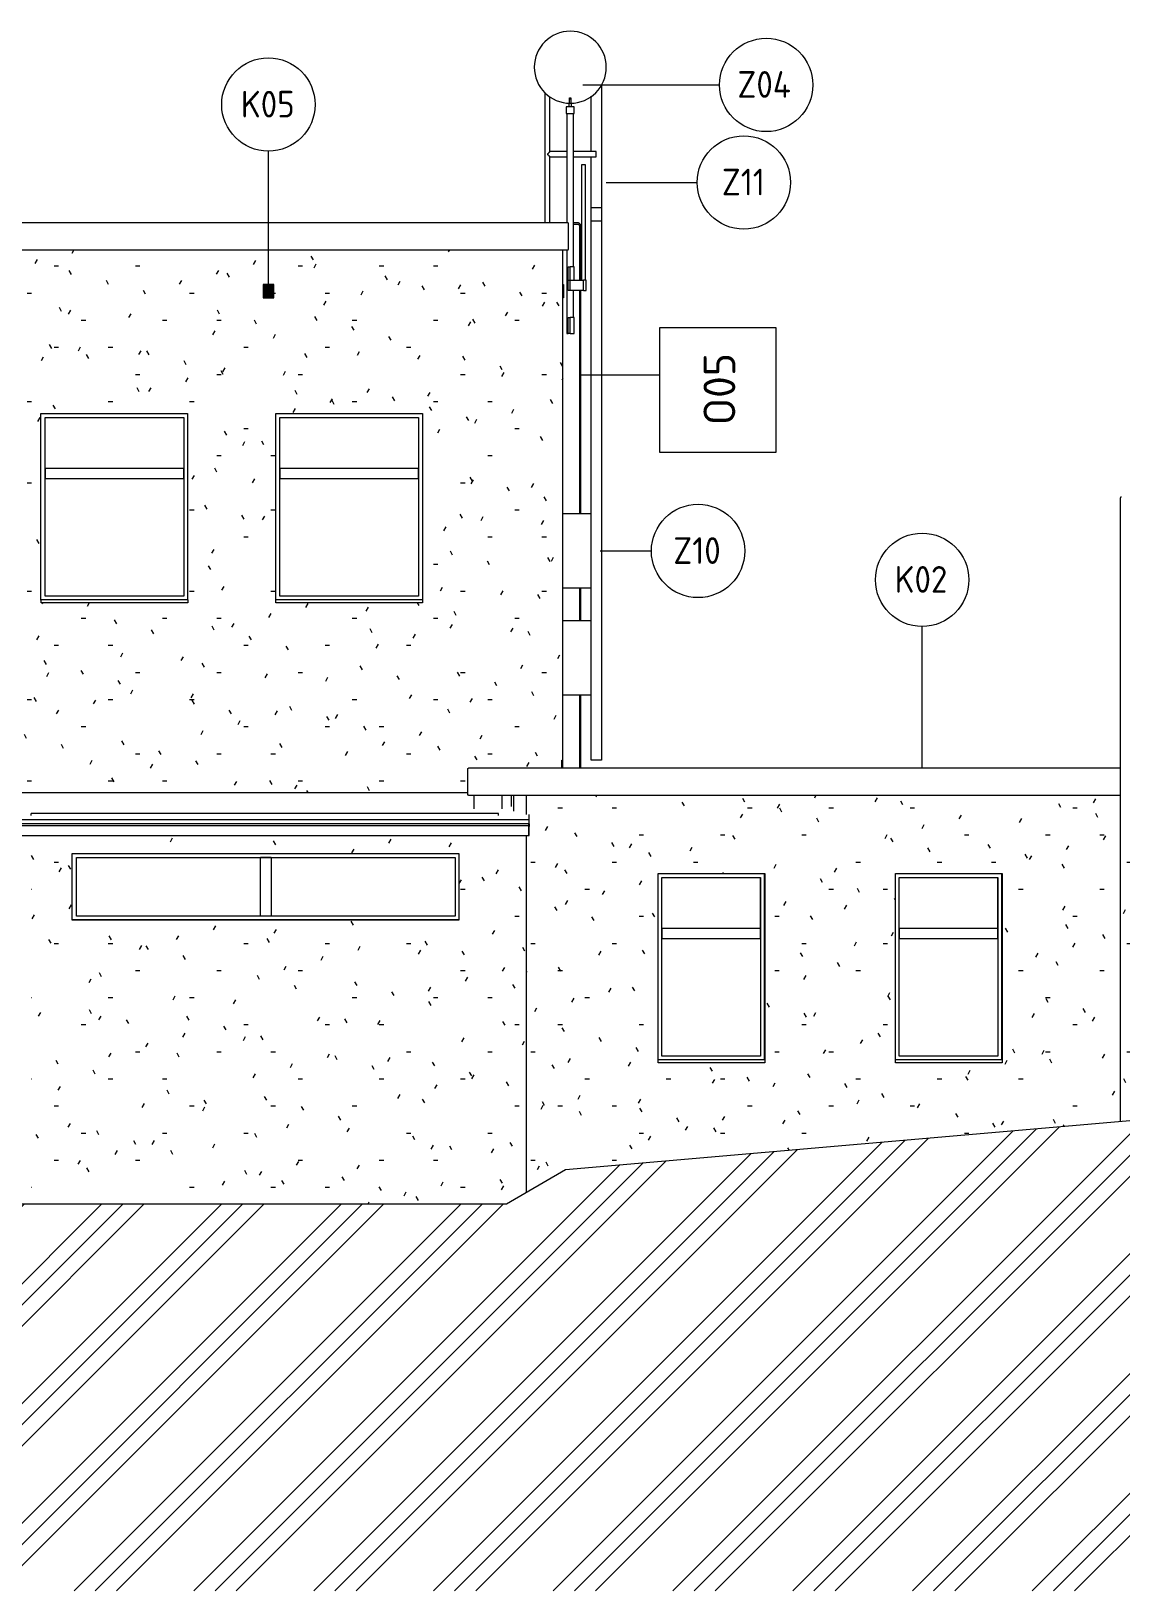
# Model space of a CAD drawing. Header units: millimetres. Extents: x -17526 to 472153, y -45352 to 20466.
# Drawn here: x 273771 to 281942, y -2010 to 9686 of the extents above; entities that cross this region are included whole.
import ezdxf

# ---------------------------------------------------------------- set-up
doc = ezdxf.new("R2010")
doc.units = ezdxf.units.MM
for name, color, linetype, lineweight in [('A-DETL-GENF', 92, 'Continuous', 9), ('A-DETL-THIN', 151, 'Continuous', 9), ('A-GLAZ', 151, 'Continuous', 9), ('A-ROOF', 132, 'Continuous', 9), ('A-ROOF-IDEN', 132, 'Continuous', 9), ('A-ROOF-OTLN', 132, 'Continuous', 9), ('A-WALL', 113, 'Continuous', 9), ('A-WALL-PATT', 111, 'Continuous', 9), ('E-POWR-CNDT', 130, 'Continuous', 9), ('E-POWR-CNDT-IDEN', 130, 'Continuous', 9), ('M-EQPM', 50, 'Continuous', 9), ('M-EQPM-IDEN', 50, 'Continuous', 9), ('P-PIPE', 3, 'Continuous', 9), ('Q-SPCQ', 91, 'Continuous', 9), ('Q-SPCQ-IDEN', 132, 'Continuous', 9)]:
    doc.layers.add(name, color=color, linetype=linetype, lineweight=lineweight)
doc.styles.add('ISOCPEUR', font='isocpeur.ttf', dxfattribs={"width": 0.9, "height": 200})
doc.styles.add('ISOCPEUR_1', font='isocpeur.ttf', dxfattribs={"height": 238.125})
pattern_1 = [(0, (331041.9, 0), (812.8, 203.2), [33.528, -576.072, 33.528, -576.072, -3251.2]), (0, (331041.9, 0), (812.8, 203.2), [-1219.2, 33.528, -1185.672, 33.528, -576.072, -1422.4]), (0, (331041.9, 0), (812.8, 203.2), [-3048, 33.528, -372.872, 33.528, -982.472]), (120, (331346.7, 101.6), (-582.37636, 602.30545), [33.528, -576.072, 33.528, -576.072, -3251.2]), (120, (331346.7, 101.6), (-582.37636, 602.30545), [-1219.2, 33.528, -1185.672, 33.528, -576.072, -1422.4]), (120, (331346.7, 101.6), (-582.37636, 602.30545), [-3048, 33.528, -372.872, 33.528, -982.472]), (240, (331448.3, 508), (-230.42364, -805.50545), [33.528, -576.072, 33.528, -576.072, -3251.2]), (240, (331448.3, 508), (-230.42364, -805.50545), [-1219.2, 33.528, -1185.672, 33.528, -576.072, -1422.4]), (240, (331448.3, 508), (-230.42364, -805.50545), [-3048, 33.528, -372.872, 33.528, -982.472])]

# ---------------------------------------------------------------- blocks, each defined once
blk = doc.blocks.new('OKNO_1k_nadsvetlik - OKNO_1k_nadsvetlik_900 x 1500-2283953-S-Nový')
at = {"layer": 'A-GLAZ'}
for p, q in [((-50763, 2000), (-50763, 3340)), ((-50763, 3340), (-50023, 3340)), ((-50023, 3340), (-50023, 2000)), ((-50023, 2960), (-50023, 3340)), ((-49993, 1972), (-49993, 3370)), ((-49992, 1972), (-49992, 3370)), ((-50763, 2960), (-50023, 2960)), ((-50763, 2960), (-50763, 2880)), ((-50023, 2880), (-50023, 2960)), ((-50023, 2880), (-50763, 2880)), ((-50023, 2880), (-50023, 2000)), ((-50023, 2000), (-50763, 2000))]:
    blk.add_line(p, q, dxfattribs=at)
blk = doc.blocks.new('parapet_ext - parapet_ext-V150-S-Nový')
at = {"layer": 'Q-SPCQ'}
for p, q in [((-50790, 1950), (-50790, 1972)), ((-49990, 1972), (-50790, 1972)), ((-49990, 1950), (-50790, 1950)), ((-49990, 1972), (-49990, 1950))]:
    blk.add_line(p, q, dxfattribs=at)
blk = doc.blocks.new('parapet_ext - parapet_ext-V151-S-Nový')
at = {"layer": 'Q-SPCQ'}
for p, q in [((-52570, 1972), (-52571, 1972)), ((-52570, 1950), (-52570, 1972)), ((-51770, 1972), (-52570, 1972)), ((-51770, 1950), (-52570, 1950)), ((-51770, 1972), (-51770, 1950))]:
    blk.add_line(p, q, dxfattribs=at)
blk = doc.blocks.new('DPS_vetrání_nová - Typ 1-1348275-S-Nový')
at = {"layer": 'M-EQPM', "color": 11}
for p, q in [((-53283, 7786), (-53278, 7786)), ((-53278, 7786), (-53278, 7686)), ((-53278, 7686), (-53283, 7686))]:
    blk.add_line(p, q, dxfattribs=at)
blk = doc.blocks.new('DPS_vetrání_nová - Typ 1-V168-S-Nový')
at = {"layer": 'M-EQPM', "color": 11}
for p, q in [((-55531, 7786), (-55531, 7686)), ((-55451, 7786), (-55531, 7786)), ((-55526, 7691), (-55526, 7781)), ((-55526, 7781), (-55456, 7781)), ((-55526, 7776), (-55456, 7776)), ((-55526, 7767), (-55456, 7767)), ((-55526, 7758), (-55456, 7758)), ((-55526, 7749), (-55456, 7749)), ((-55526, 7740), (-55456, 7740)), ((-55526, 7732), (-55456, 7732)), ((-55526, 7723), (-55456, 7723)), ((-55456, 7781), (-55456, 7691)), ((-55451, 7686), (-55451, 7786)), ((-55531, 7686), (-55451, 7686)), ((-55526, 7714), (-55456, 7714)), ((-55526, 7705), (-55456, 7705)), ((-55526, 7696), (-55456, 7696)), ((-55456, 7691), (-55526, 7691))]:
    blk.add_line(p, q, dxfattribs=at)
blk = doc.blocks.new('OKNO_1k_nadsvetlik - OKNO_1k_nadsvetlik_1200 x 1500-1969479-S-Nový')
at = {"layer": 'A-GLAZ'}
for p, q in [((-65317, 2100), (-65317, 3440)), ((-65317, 3440), (-64277, 3440)), ((-64277, 3440), (-64277, 2100)), ((-65317, 3060), (-64277, 3060)), ((-65317, 3060), (-65317, 2980)), ((-64277, 2980), (-64277, 3060)), ((-64277, 2980), (-65317, 2980)), ((-64277, 2100), (-65317, 2100))]:
    blk.add_line(p, q, dxfattribs=at)
blk = doc.blocks.new('parapet_ext - parapet_ext-V154-S-Nový')
at = {"layer": 'Q-SPCQ'}
for p, q in [((-63247, 2050), (-63247, 2072)), ((-62147, 2072), (-63247, 2072)), ((-62147, 2050), (-63247, 2050)), ((-62147, 2072), (-62147, 2050))]:
    blk.add_line(p, q, dxfattribs=at)
blk = doc.blocks.new('OKNO_2k_ - OKNO_2k_600x3000-2294232-S-Nový')
at = {"layer": 'A-GLAZ'}
for p, q in [((-56932, 3050), (-56932, 3490)), ((-56932, 3490), (-54092, 3490)), ((-55552, 3050), (-55552, 3490)), ((-55472, 3490), (-55552, 3490)), ((-55472, 3490), (-55472, 3050)), ((-54092, 3490), (-54092, 3050)), ((-54092, 3050), (-56932, 3050)), ((-55472, 3050), (-55552, 3050))]:
    blk.add_line(p, q, dxfattribs=at)
blk = doc.blocks.new('parapet_ext - parapet_ext-1802186-S-Nový')
at = {"layer": 'Q-SPCQ'}
blk.add_line((-54062, 3022), (-56962, 3022), dxfattribs=at)
blk = doc.blocks.new('Žebřík - DPS_Žebřík ocelový střešní - Z02-2225718-S-Nový')
at = {"layer": 'Q-SPCQ', "color": 11}
for p, q in [((-52995, 9283), (-52995, 8362)), ((-53419, 9227), (-53419, 8250)), ((-53381, 8783), (-53381, 9195)), ((-53071, 8783), (-53071, 9198)), ((-53253, 8783), (-53381, 8783)), ((-53033, 8783), (-53203, 8783)), ((-53033, 8764), (-53033, 8783)), ((-53381, 8745), (-53253, 8745)), ((-53381, 8250), (-53381, 8745)), ((-53203, 8745), (-53033, 8745)), ((-53071, 8362), (-53071, 8745)), ((-53033, 8745), (-53033, 8764)), ((-53071, 8261), (-53071, 8362)), ((-52995, 8362), (-53071, 8362)), ((-52995, 8362), (-52995, 8261)), ((-53071, 4219), (-53071, 8261)), ((-52995, 8261), (-53071, 8261)), ((-52995, 8261), (-52995, 4219)), ((-52995, 4219), (-53071, 4219))]:
    blk.add_line(p, q, dxfattribs=at)
for points, knots in [([(-53381, 8783), (-53381, 8783), (-53381, 8783), (-53381, 8782), (-53382, 8782), (-53382, 8782), (-53383, 8781), (-53383, 8781), (-53384, 8780), (-53384, 8780), (-53385, 8779), (-53386, 8778), (-53386, 8778), (-53387, 8777), (-53388, 8776), (-53389, 8775), (-53390, 8774), (-53391, 8772), (-53393, 8770), (-53396, 8767), (-53399, 8765), (-53400, 8764)], [0, 0, 0, 0, 0.071429, 0.107143, 0.142857, 0.178571, 0.214286, 0.25, 0.285714, 0.321429, 0.357143, 0.392857, 0.428571, 0.464286, 0.5, 0.571429, 0.607143, 0.642857, 0.714286, 0.857143, 1, 1, 1, 1]), ([(-53400, 8764), (-53399, 8763), (-53396, 8760), (-53393, 8757), (-53391, 8755), (-53390, 8754), (-53389, 8753), (-53389, 8752), (-53388, 8751), (-53387, 8751), (-53386, 8750), (-53386, 8749), (-53385, 8749), (-53384, 8748), (-53384, 8747), (-53383, 8747), (-53383, 8746), (-53382, 8746), (-53382, 8745), (-53381, 8745), (-53381, 8745), (-53381, 8745), (-53381, 8745)], [0, 0, 0, 0, 0.142857, 0.285714, 0.357143, 0.392857, 0.428571, 0.464286, 0.5, 0.535714, 0.571429, 0.607143, 0.642857, 0.678571, 0.714286, 0.75, 0.785714, 0.821429, 0.857143, 0.892857, 0.928571, 1, 1, 1, 1])]:
    blk.add_open_spline(points, degree=3, knots=knots, dxfattribs=at)
blk = doc.blocks.new('DPS_antenna - DPS_antenna-1509611-S-Nový')
at = {"layer": 'M-EQPM', "color": 11}
for p, q in [((-53238, 9148), (-53238, 9118)), ((-53233, 9177), (-53233, 9186)), ((-53233, 9186), (-53223, 9186)), ((-53233, 9150), (-53233, 9177)), ((-53223, 9177), (-53233, 9177)), ((-53223, 9186), (-53223, 9177)), ((-53223, 9177), (-53223, 9150)), ((-53218, 9118), (-53218, 9148)), ((-53258, 9118), (-53258, 9068)), ((-53228, 9118), (-53258, 9118)), ((-53258, 9068), (-53228, 9068)), ((-53253, 9068), (-53253, 8250)), ((-53198, 9118), (-53228, 9118)), ((-53228, 9068), (-53198, 9068)), ((-53203, 7918), (-53203, 9068)), ((-53198, 9068), (-53198, 9118)), ((-53145, 8684), (-53145, 7818)), ((-53130, 8684), (-53145, 8684)), ((-53115, 8684), (-53130, 8684)), ((-53115, 7818), (-53115, 8684)), ((-53253, 8046), (-53253, 7418)), ((-53243, 7918), (-53228, 7918)), ((-53243, 7818), (-53243, 7918)), ((-53198, 7918), (-53228, 7918)), ((-53228, 7818), (-53228, 7918)), ((-53198, 7818), (-53198, 7918)), ((-53243, 7818), (-53228, 7818)), ((-53243, 7742), (-53243, 7818)), ((-53228, 7742), (-53243, 7742)), ((-53228, 7818), (-53130, 7818)), ((-53228, 7742), (-53228, 7818)), ((-53130, 7742), (-53228, 7742)), ((-53203, 7538), (-53203, 7742)), ((-53108, 7818), (-53130, 7818)), ((-53130, 7742), (-53130, 7818)), ((-53130, 7742), (-53108, 7742)), ((-53108, 7742), (-53108, 7818)), ((-53243, 7538), (-53228, 7538)), ((-53243, 7418), (-53243, 7538)), ((-53198, 7538), (-53228, 7538)), ((-53228, 7418), (-53228, 7538)), ((-53198, 7418), (-53198, 7538)), ((-53253, 7418), (-53243, 7418)), ((-53228, 7418), (-53243, 7418)), ((-53228, 7418), (-53198, 7418))]:
    blk.add_line(p, q, dxfattribs=at)
for start, end in [(0, 180), (180, 360)]:
    blk.add_arc((-53228, 9416), 270, start, end, dxfattribs=at)
blk = doc.blocks.new('DPS_venkovní_část_jednotka_chlazení - DPS_venkovní_část_jednotka_chlazení _nová-1518657-S-Nový')
at = {"layer": 'M-EQPM', "color": 11}
for p, q in [((-53283, 5268), (-53071, 5268)), ((-53071, 4708), (-53283, 4708))]:
    blk.add_line(p, q, dxfattribs=at)
blk = doc.blocks.new('Koncovka okapu nová konstrukce - Koncovka okapu nová konstrukce-1663327-S-Nový')
at = {"layer": 'P-PIPE', "color": 11}
for p, q in [((-60164, 3729), (-60164, 3741)), ((-60162, 3741), (-60164, 3741)), ((-60164, 3721), (-60164, 3729)), ((-60162, 3729), (-60164, 3729)), ((-60164, 3721), (-60164, 3654)), ((-60164, 3654), (-60162, 3654)), ((-60162, 3741), (-60162, 3729)), ((-60162, 3729), (-60162, 3721)), ((-60162, 3654), (-60162, 3721)), ((-53539, 3729), (-53539, 3741)), ((-53537, 3741), (-53539, 3741)), ((-53539, 3721), (-53539, 3729)), ((-53537, 3729), (-53539, 3729)), ((-53539, 3721), (-53539, 3654)), ((-53539, 3654), (-53537, 3654)), ((-53537, 3741), (-53537, 3729)), ((-53537, 3729), (-53537, 3721)), ((-53537, 3654), (-53537, 3721))]:
    blk.add_line(p, q, dxfattribs=at)
blk = doc.blocks.new('Popiska mechanické zařízení - Popiska okna_Bublina-1428144-S-Nový')
at = {"layer": 'M-EQPM-IDEN'}
blk.add_circle((-88390, 9136), 350, dxfattribs=at)
blk = doc.blocks.new('Popiska speciální vybavení - Popiska okna_Bublina-1426311-S-Nový')
at = {"layer": 'Q-SPCQ-IDEN'}
blk.add_circle((-51759, 9283), 350, dxfattribs=at)
blk = doc.blocks.new('Popiska zakončení střešního pláště - Popiska okna_Bublina-1463073-S-Nový')
at = {"layer": 'A-ROOF-IDEN'}
blk.add_circle((-89728, 9136), 350, dxfattribs=at)

msp = doc.modelspace()

# ---------------------------------------------------------------- hatches: boundary and pattern name
at = {"layer": 'A-DETL-GENF'}
h = msp.add_hatch(dxfattribs=at)
h.set_pattern_fill('FP_120', style=0, pattern_type=2)
h.set_pattern_definition([(45, (331041.9, 0), (-449.013, 449.013), []), (45, (331200.66, 0), (0, 898.0256), []), (45, (330883.16, 0), (0, 898.0256), [])])
h.paths.add_polyline_path([(243693, -2010), (334530, -2010), (334530, 2837), (331268, 2494), (324169, 2370), (324169, 2230), (320818, 2230), (320530, 2518), (314589, 2518), (314195, 2588), (310108, 2230), (298413, 2230), (298413, 2180), (282097, 2180), (282097, 1523), (277778, 1146), (277335, 890), (270891, 890), (270061, 846), (265693, 846), (265693, 1113), (246615, 988), (242950, 988), (234619, 789), (234619, 589), (232519, 589), (232519, -2010), (241895, -2010)])
at = {"layer": 'A-WALL-PATT'}
h = msp.add_hatch(dxfattribs=at)
h.set_pattern_fill('FP_116', color=11, style=0, pattern_type=2)
h.set_pattern_definition(pattern_1)
h.paths.add_polyline_path([(270870, 4220), (277759, 4220), (277759, 8046), (265443, 8046), (265443, 5740), (265693, 5740), (265693, 5442), (265694, 5442), (265694, 6820), (266794, 6820), (266794, 5442), (266893, 5442), (266893, 4947), (266828, 4947), (266828, 4929), (266808, 4929), (266808, 4947), (266303, 4947), (266303, 4929), (266283, 4929), (266283, 4947), (265778, 4947), (265778, 4929), (265758, 4929), (265758, 4947), (265693, 4947), (265693, 4220), (270851, 4220)])
h.paths.add_polyline_path([(270811, 4251), (270791, 4253), (270772, 4261), (270755, 4274), (270743, 4290), (270735, 4309), (270732, 4330), (270735, 4351), (270744, 4371), (270755, 4386), (270772, 4399), (270791, 4407), (270811, 4409), (270832, 4407), (270851, 4399), (270870, 4383), (270880, 4370), (270888, 4351), (270891, 4330), (270888, 4309), (270879, 4289), (270868, 4274), (270851, 4261), (270832, 4253)])
h.paths.add_polyline_path([(270868, 4421), (270815, 4436), (270815, 4426), (270755, 4426), (270755, 4466), (270815, 4466), (270815, 4456), (270868, 4471), (270868, 4436)])
h.paths.add_polyline_path([(268894, 5400), (267794, 5400), (267794, 6820), (268894, 6820), (268894, 5420)])
h.paths.add_polyline_path([(270217, 5400), (269642, 5400), (269642, 6820), (270742, 6820), (270742, 5400), (270666, 5400)])
h.paths.add_polyline_path([(272844, 5400), (271744, 5400), (271744, 6820), (272844, 6820), (272844, 5420)])
h.paths.add_polyline_path([(274263, 5400), (273844, 5400), (273844, 6820), (274944, 6820), (274944, 5400), (274712, 5400)])
h.paths.add_polyline_path([(276061, 5400), (275605, 5400), (275605, 6820), (276705, 6820), (276705, 5400), (276510, 5400)])
h.paths.add_polyline_path([(275562, 7686), (275511, 7686), (275511, 7786), (275591, 7786), (275591, 7686), (275563, 7686)])
h.paths.add_polyline_path([(272529, 7686), (272511, 7686), (272511, 7786), (272591, 7786), (272591, 7686), (272531, 7686)])
h.paths.add_polyline_path([(266575, 7686), (266511, 7686), (266511, 7786), (266591, 7786), (266591, 7686), (266579, 7686)])
h.paths.add_polyline_path([(269570, 7686), (269511, 7686), (269511, 7786), (269591, 7786), (269591, 7686), (269572, 7686)])
h = msp.add_hatch(dxfattribs=at)
h.set_pattern_fill('FP_116', color=11, style=0, pattern_type=2)
h.set_pattern_definition(pattern_1)
h.paths.add_polyline_path([(272914, 890), (273563, 890), (273563, 3420), (271409, 3420), (271409, 890), (271429, 890), (271429, 3070), (272479, 3070), (272479, 890), (272689, 890)])
h.paths.add_polyline_path([(270891, 890), (270899, 890), (270899, 3654), (270879, 3655), (270879, 3656), (270877, 3657), (270877, 3741), (270879, 3741), (270879, 3976), (277045, 3976), (277046, 4157), (277048, 4159), (277052, 4160), (277751, 4160), (277751, 4220), (265693, 4220), (265693, 2450), (265694, 2450), (265694, 3470), (266794, 3470), (266794, 2050), (265698, 2050), (265698, 1570), (265693, 1570), (265693, 1550), (265698, 1550), (265698, 990), (265693, 990), (265693, 890), (270666, 890)])
h.paths.add_polyline_path([(268894, 2050), (267794, 2050), (267794, 3470), (268894, 3470), (268894, 2070)])
h.paths.add_polyline_path([(269564, 2050), (269564, 3470), (270664, 3470), (270664, 2050), (269587, 2050)])
h = msp.add_hatch(dxfattribs=at)
h.set_pattern_fill('FP_116', color=11, style=0, pattern_type=2)
h.set_pattern_definition(pattern_1)
h.paths.add_polyline_path([(277301, 3854), (277301, 3956), (277093, 3956), (277093, 3854), (277185, 3854)])
h = msp.add_hatch(dxfattribs=at)
h.set_pattern_fill('FP_134', color=11, style=0, pattern_type=2)
h.set_pattern_definition([(0, (330753.4, 0), (812.769, 203.2), [33.527, -576.05, 33.527, -576.05, -3251.076]), (0, (330753.4, 0), (812.769, 203.2), [-1219.154, 33.527, -1185.627, 33.527, -576.05, -1422.346]), (0, (330753.4, 0), (812.769, 203.2), [-3047.884, 33.527, -372.858, 33.527, -982.435]), (119.999, (331058.2, 101.6), (-582.35365, 602.3065), [33.528, -576.067, -3860.763]), (119.999, (331058.2, 101.6), (-582.35365, 602.3065), [-609.594, 33.528, -576.067, -3251.169]), (119.999, (331058.2, 101.6), (-582.35365, 602.3065), [-1219.188, 33.528, -1185.661, -2031.981]), (119.999, (331058.2, 101.6), (-582.35365, 602.3065), [-2438.377, 33.528, -576.067, -1422.386]), (119.999, (331058.2, 101.6), (-582.35365, 602.3065), [-3047.971, 33.528, -372.868, -1015.99]), (119.999, (331058.2, 101.6), (-582.35365, 602.3065), [-3454.367, 33.528, -982.463]), (240.001, (331159.8, 508), (-230.4143, -805.5056), [33.528, -576.067, -3860.763]), (240.001, (331159.8, 508), (-230.4143, -805.5056), [-609.594, 33.528, -576.067, -3251.169]), (240.001, (331159.8, 508), (-230.4143, -805.5056), [-1219.188, 33.528, -1185.661, -2031.981]), (240.001, (331159.8, 508), (-230.4143, -805.5056), [-2438.377, 33.528, -576.067, -1422.386]), (240.001, (331159.8, 508), (-230.4143, -805.5056), [-3047.971, 33.528, -372.868, -1015.99]), (240.001, (331159.8, 508), (-230.4143, -805.5056), [-3454.367, 33.528, -982.463])])
h.paths.add_polyline_path([(277483, 975), (277778, 1146), (281937, 1509), (281937, 3956), (277483, 3956), (277483, 3811), (277503, 3811), (277503, 3741), (277505, 3740), (277505, 3656), (277503, 3656), (277503, 3654), (277483, 3654), (277483, 1082)])
h.paths.add_polyline_path([(281947, 1510), (282097, 1523), (282097, 3956), (281947, 3956), (281947, 1523)])
h.paths.add_polyline_path([(279272, 1950), (278472, 1950), (278472, 3370), (279272, 3370), (279272, 1950)])
h.paths.add_polyline_path([(281052, 1950), (280252, 1950), (280252, 3370), (281051, 3370), (281052, 1970)])
h = msp.add_hatch(dxfattribs=at)
h.set_pattern_fill('FP_116', color=11, style=0, pattern_type=2)
h.set_pattern_definition(pattern_1)
h.paths.add_polyline_path([(273771, 890), (277275, 890), (277275, 3654), (273569, 3654), (273569, 3420), (273771, 3420), (273771, 1082)])
h.paths.add_polyline_path([(275611, 3020), (274079, 3020), (274079, 3520), (276979, 3520), (276979, 3020), (276061, 3020)])
h = msp.add_hatch(dxfattribs=at)
h.set_pattern_fill('FP_116', color=11, style=0, pattern_type=2)
h.set_pattern_definition(pattern_1)
h.paths.add_polyline_path([(277335, 890), (277483, 975), (277483, 3654), (277275, 3654), (277275, 890)])

# ---------------------------------------------------------------- linework, layer by layer
at = {"layer": 'A-DETL-THIN'}
for p, q in [((282097, 1523), (281491, 1470)), ((281491, 1470), (277778, 1146)), ((277778, 1146), (277335, 890)), ((277335, 890), (273544, 890))]:
    msp.add_line(p, q, dxfattribs=at)
at = {"layer": 'A-ROOF', "color": 11}
for p, q in [((277503, 3771), (270879, 3771)), ((277503, 3811), (277503, 3741))]:
    msp.add_line(p, q, dxfattribs=at)
at = {"layer": 'A-ROOF-IDEN'}
msp.add_line((280452, 4160), (280452, 5222), dxfattribs=at)
at = {"layer": 'A-ROOF-OTLN', "color": 11}
for p, q in [((277795, 8250), (265443, 8250)), ((277801, 8052), (277801, 8244)), ((265443, 8046), (277795, 8046)), ((277045, 3962), (277045, 4154)), ((281937, 4160), (277051, 4160)), ((277051, 3956), (281937, 3956)), ((277503, 3741), (270879, 3741)), ((270879, 3729), (277503, 3729)), ((270879, 3654), (277503, 3654)), ((277503, 3654), (277503, 3741))]:
    msp.add_line(p, q, dxfattribs=at)
for points, knots in [([(277801, 8244), (277801, 8244), (277800, 8245), (277800, 8246), (277800, 8247), (277799, 8247), (277799, 8248), (277799, 8248), (277798, 8249), (277798, 8249), (277797, 8249), (277797, 8249), (277796, 8250), (277796, 8250), (277796, 8250), (277795, 8250), (277795, 8250), (277795, 8250), (277795, 8250)], [0, 0, 0, 0, 0.125, 0.1875, 0.25, 0.3125, 0.34375, 0.375, 0.4375, 0.5, 0.53125, 0.5625, 0.59375, 0.625, 0.65625, 0.6875, 0.71875, 0.75, 0.75, 0.75, 0.75]), ([(277795, 8046), (277795, 8046), (277795, 8046), (277795, 8046), (277796, 8046), (277796, 8046), (277796, 8046), (277797, 8046), (277797, 8046), (277798, 8046), (277798, 8047), (277798, 8047), (277799, 8047), (277799, 8048), (277799, 8048), (277800, 8049), (277800, 8049), (277800, 8050), (277801, 8051), (277801, 8052)], [0.3333333, 0.3333333, 0.3333333, 0.3333333, 0.3611111, 0.3888889, 0.4166667, 0.4444444, 0.4722222, 0.5, 0.5277778, 0.5555556, 0.5833333, 0.6111111, 0.6666667, 0.6944444, 0.7222222, 0.7777778, 0.8333333, 0.8888889, 1, 1, 1, 1]), ([(277045, 4154), (277045, 4154), (277045, 4155), (277046, 4156), (277046, 4157), (277046, 4157), (277047, 4158), (277047, 4158), (277048, 4159), (277048, 4159), (277049, 4159), (277049, 4159), (277049, 4160), (277050, 4160), (277050, 4160), (277050, 4160), (277051, 4160), (277051, 4160), (277051, 4160)], [0, 0, 0, 0, 0.125, 0.1875, 0.25, 0.3125, 0.34375, 0.375, 0.4375, 0.5, 0.53125, 0.5625, 0.59375, 0.625, 0.65625, 0.6875, 0.71875, 0.75, 0.75, 0.75, 0.75]), ([(277051, 3956), (277051, 3956), (277051, 3956), (277050, 3956), (277050, 3956), (277050, 3956), (277049, 3956), (277049, 3956), (277049, 3956), (277048, 3956), (277048, 3957), (277047, 3957), (277047, 3957), (277047, 3958), (277046, 3958), (277046, 3959), (277046, 3959), (277045, 3960), (277045, 3961), (277045, 3962)], [0.3333333, 0.3333333, 0.3333333, 0.3333333, 0.3611111, 0.3888889, 0.4166667, 0.4444444, 0.4722222, 0.5, 0.5277778, 0.5555556, 0.5833333, 0.6111111, 0.6666667, 0.6944444, 0.7222222, 0.7777778, 0.8333333, 0.8888889, 1, 1, 1, 1])]:
    msp.add_open_spline(points, degree=3, knots=knots, dxfattribs=at)
at = {"layer": 'A-WALL', "color": 11}
for p, q in [((277759, 4160), (277759, 8046)), ((273844, 5422), (273844, 6820)), ((273844, 6820), (274944, 6820)), ((274944, 6820), (274944, 5422)), ((275605, 5422), (275605, 6820)), ((275605, 6820), (276705, 6820)), ((276705, 6820), (276705, 5422)), ((277751, 4220), (277759, 4220)), ((277751, 4160), (277751, 4220)), ((270879, 3976), (277045, 3976)), ((277093, 3854), (277093, 3956)), ((277301, 3956), (277301, 3854)), ((277483, 3956), (277483, 3811)), ((277483, 3654), (277483, 975)), ((274079, 3020), (274079, 3520)), ((274079, 3520), (276979, 3520)), ((276979, 3520), (276979, 3020)), ((278472, 1970), (278472, 3370)), ((278472, 3370), (279272, 3370)), ((279272, 3370), (279272, 1972)), ((280252, 1970), (280252, 3370)), ((280252, 3370), (281051, 3370)), ((281051, 3370), (281051, 1972)), ((276979, 3020), (274079, 3020))]:
    msp.add_line(p, q, dxfattribs=at)
at = {"layer": 'A-WALL'}
for p, q in [((277372, 3872), (277372, 3956)), ((277387, 3956), (277387, 3836)), ((277275, 3820), (273771, 3820)), ((273771, 3804), (273771, 3820)), ((277275, 3804), (277275, 3820))]:
    msp.add_line(p, q, dxfattribs=at)
at = {"layer": 'E-POWR-CNDT', "color": 11}
for p, q in [((277868, 8249), (277839, 8249)), ((277839, 8239), (277868, 8239)), ((277883, 8224), (277883, 8191)), ((277883, 8191), (277883, 7818)), ((277893, 8191), (277893, 8224)), ((277893, 7818), (277893, 8191)), ((277883, 7742), (277883, 6068)), ((277893, 6068), (277893, 7742)), ((281937, 6172), (281937, 6140)), ((281937, 6140), (281937, 1509)), ((277883, 5508), (277883, 5268)), ((277893, 5268), (277893, 5508)), ((277883, 4708), (277883, 4160)), ((277893, 4160), (277893, 4708))]:
    msp.add_line(p, q, dxfattribs=at)
at = {"layer": 'E-POWR-CNDT', "color": 11, "flags": 128}
for points in [[(277893, 8224), (277893, 8225), (277893, 8226), (277893, 8227), (277893, 8228), (277893, 8229), (277893, 8230), (277892, 8231), (277892, 8232), (277892, 8233), (277891, 8233), (277891, 8234), (277891, 8235), (277890, 8236), (277890, 8237), (277889, 8238), (277888, 8239), (277888, 8239), (277887, 8240), (277886, 8241), (277886, 8242), (277885, 8242), (277884, 8243), (277883, 8244), (277883, 8244), (277882, 8245), (277881, 8245), (277880, 8246), (277879, 8246), (277878, 8247), (277877, 8247), (277876, 8247), (277876, 8248), (277875, 8248), (277874, 8248), (277873, 8248), (277872, 8249), (277871, 8249), (277870, 8249), (277869, 8249), (277868, 8249)], [(277868, 8239), (277869, 8239), (277870, 8239), (277870, 8239), (277871, 8239), (277871, 8238), (277872, 8238), (277872, 8238), (277873, 8238), (277874, 8238), (277874, 8238), (277875, 8237), (277875, 8237), (277876, 8237), (277876, 8236), (277877, 8236), (277877, 8236), (277878, 8235), (277878, 8235), (277879, 8235), (277879, 8234), (277880, 8234), (277880, 8233), (277880, 8233), (277881, 8232), (277881, 8232), (277881, 8231), (277882, 8231), (277882, 8230), (277882, 8230), (277882, 8229), (277883, 8229), (277883, 8228), (277883, 8227), (277883, 8227), (277883, 8226), (277883, 8226), (277883, 8225), (277883, 8225), (277883, 8224), (277883, 8224)], [(281942, 6196), (281941, 6194), (281941, 6192), (281940, 6190), (281939, 6188), (281939, 6186), (281938, 6184), (281938, 6182), (281937, 6179), (281937, 6177), (281937, 6175), (281937, 6173), (281937, 6172)]]:
    msp.add_lwpolyline(points, dxfattribs=at)
at = {"layer": 'E-POWR-CNDT-IDEN'}
msp.add_line((277888, 7108), (278484, 7108), dxfattribs=at)
at = {"layer": 'E-POWR-CNDT-IDEN', "flags": 128}
msp.add_lwpolyline([(278484, 6527), (278484, 7463), (279354, 7463), (279354, 6527)], close=True, dxfattribs=at)
at = {"layer": 'M-EQPM-IDEN'}
for p, q in [((275551, 7786), (275551, 8786)), ((278084, 8552), (278765, 8552)), ((278039, 5788), (278422, 5788))]:
    msp.add_line(p, q, dxfattribs=at)
at = {"layer": 'Q-SPCQ-IDEN'}
msp.add_line((277909, 9283), (278933, 9283), dxfattribs=at)

# ---------------------------------------------------------------- block references
at = {"layer": 'A-GLAZ'}
for name, p in [('OKNO_1k_nadsvetlik - OKNO_1k_nadsvetlik_1200 x 1500-1969479-S-Nový', (339192, 3350)), ('OKNO_1k_nadsvetlik - OKNO_1k_nadsvetlik_1200 x 1500-1969479-S-Nový', (340952, 3350)), ('OKNO_2k_ - OKNO_2k_600x3000-2294232-S-Nový', (331042, 0)), ('OKNO_1k_nadsvetlik - OKNO_1k_nadsvetlik_900 x 1500-2283953-S-Nový', (329262, 0)), ('OKNO_1k_nadsvetlik - OKNO_1k_nadsvetlik_900 x 1500-2283953-S-Nový', (331042, 0))]:
    msp.add_blockref(name, p, dxfattribs=at)
at = {"layer": 'A-ROOF-IDEN'}
msp.add_blockref('Popiska zakončení střešního pláště - Popiska okna_Bublina-1463073-S-Nový', (370180, -3564), dxfattribs=at)
at = {"layer": 'M-EQPM', "color": 11}
for name, p in [('DPS_antenna - DPS_antenna-1509611-S-Nový', (331042, 0)), ('DPS_vetrání_nová - Typ 1-V168-S-Nový', (331042, 0)), ('DPS_vetrání_nová - Typ 1-1348275-S-Nový', (331042, 0)), ('DPS_venkovní_část_jednotka_chlazení - DPS_venkovní_část_jednotka_chlazení _nová-1518657-S-Nový', (331042, 800)), ('DPS_venkovní_část_jednotka_chlazení - DPS_venkovní_část_jednotka_chlazení _nová-1518657-S-Nový', (331042, 0))]:
    msp.add_blockref(name, p, dxfattribs=at)
at = {"layer": 'M-EQPM-IDEN'}
for p in [(363940, 0), (367505, -584), (367162, -3348)]:
    msp.add_blockref('Popiska mechanické zařízení - Popiska okna_Bublina-1428144-S-Nový', p, dxfattribs=at)
at = {"layer": 'P-PIPE', "color": 11}
msp.add_blockref('Koncovka okapu nová konstrukce - Koncovka okapu nová konstrukce-1663327-S-Nový', (331042, 0), dxfattribs=at)
at = {"layer": 'Q-SPCQ', "color": 11}
msp.add_blockref('Žebřík - DPS_Žebřík ocelový střešní - Z02-2225718-S-Nový', (331042, 0), dxfattribs=at)
at = {"layer": 'Q-SPCQ'}
for name, p in [('parapet_ext - parapet_ext-V154-S-Nový', (337092, 3350)), ('parapet_ext - parapet_ext-V154-S-Nový', (338852, 3350)), ('parapet_ext - parapet_ext-1802186-S-Nový', (331042, 0)), ('parapet_ext - parapet_ext-V151-S-Nový', (331042, 0)), ('parapet_ext - parapet_ext-V150-S-Nový', (331042, 0))]:
    msp.add_blockref(name, p, dxfattribs=at)
at = {"layer": 'Q-SPCQ-IDEN'}
msp.add_blockref('Popiska speciální vybavení - Popiska okna_Bublina-1426311-S-Nový', (331042, 0), dxfattribs=at)

# ---------------------------------------------------------------- texts
at = {"layer": 'A-ROOF-IDEN', "insert": (280246, 5675), "char_height": 200, "width": 497.85, "attachment_point": 1, "style": 'ISOCPEUR'}
msp.add_mtext('K02', dxfattribs=at)
at = {"layer": 'M-EQPM-IDEN', "char_height": 200, "attachment_point": 1, "style": 'ISOCPEUR'}
for s, insert, width in [('K05', (275344, 9239), 497.85), ('Z11', (278950, 8655), 396.84), ('Z10', (278586, 5891), 447.34)]:
    msp.add_mtext(s, dxfattribs=dict(at, insert=insert, width=width))
at = {"layer": 'Q-SPCQ-IDEN', "insert": (279067, 9387), "char_height": 200, "width": 519.49, "attachment_point": 1, "style": 'ISOCPEUR'}
msp.add_mtext('Z04', dxfattribs=at)

# ---------------------------------------------------------------- next in the draw order: texts
at = {"layer": 'E-POWR-CNDT-IDEN', "insert": (278813, 6731), "char_height": 238.1, "width": 633.33, "attachment_point": 1, "rotation": 90, "style": 'ISOCPEUR_1', "bg_fill": 3, "box_fill_scale": 1.25, "bg_fill_color": 256, "bg_fill_true_color": 13158600, "bg_fill_transparency": 0}
msp.add_mtext('O05', dxfattribs=at)

doc.saveas('drawing.dxf')
